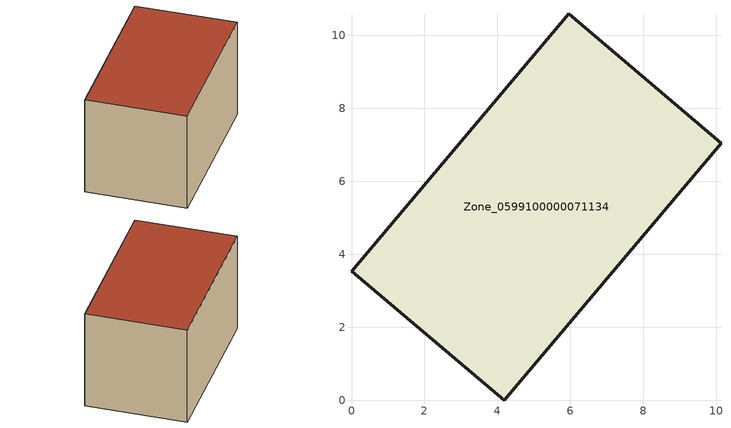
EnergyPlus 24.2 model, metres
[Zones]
Zone_0599100000071134
 floor ground (C_G): 0,3.54 5.95,10.59 10.13,7.05 4.19,0 z0.2
 wall outside (C_F): 5.95,10.59 0,3.54 4.19,0 10.13,7.05 5.95,10.59 z0.2:5.84
 roof outside (C_R): 4.19,0 10.13,7.05 5.95,10.59 0,3.54 z5.84
[BUILDING]
Pand.0599100000071134: North Axis=0; Terrain=City; Loads Convergence Tolerance Value=0.04; Temperature Convergence Tolerance Value=0.4; Solar Distribution=FullExterior; Maximum Number of Warmup Days=25; Minimum Number of Warmup Days=1
[Site:Location]
Rotterdam.The.Hague.AP_ZH_NLD Design_Conditions: Latitude=51.96; Longitude=4.45; Time Zone=1; Elevation=-4.5
[SITE:GROUNDTEMPERATURE:BUILDINGSURFACE]
18, 18, 18, 18, 18, 18, 18, 18, 18, 18, 18, 18
[MATERIAL] Thermal Absorptance=0.9; Solar Absorptance=0.7; Visible Absorptance=0.7
Name | Roughness | Thickness | Conductivity | Density | Specific Heat
G.TC.1946-1964 | MediumSmooth | 0.15 | 1 | 540 | 1210
F.TC.1946-1964 | Rough | 0.3 | 0.857143 | 1920 | 840
R.TC.1946-1964 | MediumRough | 0.2 | 0.235294 | 1500 | 1000
[CONSTRUCTION]
C_G: G.TC.1946-1964
C_F: F.TC.1946-1964
C_R: R.TC.1946-1964
[ZONE]
Zone_0599100000071134: Type=1; Multiplier=1; Ceiling Height=Autocalculate; Volume=Autocalculate; Floor Area=autocalculate; Part of Total Floor Area=Yes
[ZONEINFILTRATION:DESIGNFLOWRATE]
Infil_Zone_0599100000071134: Zone or ZoneList or Space or SpaceList=Zone_0599100000071134; Schedule=AlwaysOn; Design Flow Rate Calculation Method=Flow/Area; Flow Rate per Floor Area=0.003; Constant Term Coefficient=1; Temperature Term Coefficient=0; Velocity Term Coefficient=0; Velocity Squared Term Coefficient=0
[HVACTEMPLATE:ZONE:IDEALLOADSAIRSYSTEM]
Zone_0599100000071134: Maximum Heating Supply Air Temperature=50; Minimum Cooling Supply Air Temperature=13; Maximum Heating Supply Air Humidity Ratio=0.0156; Minimum Cooling Supply Air Humidity Ratio=0.0077; Heating Limit=NoLimit; Cooling Limit=NoLimit; Dehumidification Control Type=ConstantSensibleHeatRatio; Cooling Sensible Heat Ratio=0.7; Dehumidification Setpoint=60; Humidification Control Type=None; Humidification Setpoint=30; Outdoor Air Method=None; Outdoor Air Flow Rate per Person=0.00944; Outdoor Air Flow Rate per Zone Floor Area=0; Outdoor Air Flow Rate per Zone=0; Demand Controlled Ventilation Type=None; Outdoor Air Economizer Type=NoEconomizer; Heat Recovery Type=None; Sensible Heat Recovery Effectiveness=0.7; Latent Heat Recovery Effectiveness=0.65
[ZONECONTROL:THERMOSTAT]
ThermostatControl_Zone_0599100000071134: Zone or ZoneList=Zone_0599100000071134; Control Type Schedule=DualSetpointControlType; Control 1=Thermostat_Zone_0599100000071134; Temperature Difference Between Cutout And Setpoint=0
[THERMOSTATSETPOINT:DUALSETPOINT]
Thermostat_Zone_0599100000071134: Heating Setpoint Temperature Schedule=HeatingSetpoint_Zone_0599100000071134; Cooling Setpoint Temperature Schedule=CoolingSetpoint_Zone_0599100000071134
[SCHEDULE:COMPACT]
HeatingSetpoint_Zone_0599100000071134: Through: 12/31, For: AllDays, Until: 24:00, 21
CoolingSetpoint_Zone_0599100000071134: Through: 12/31, For: AllDays, Until: 24:00, 24
DualSetpointControlType: Through: 12/31, For: AllDays, Until: 24:00, 4
AlwaysOn: Through: 12/31, For: AllDays, Until: 24:00, 1
